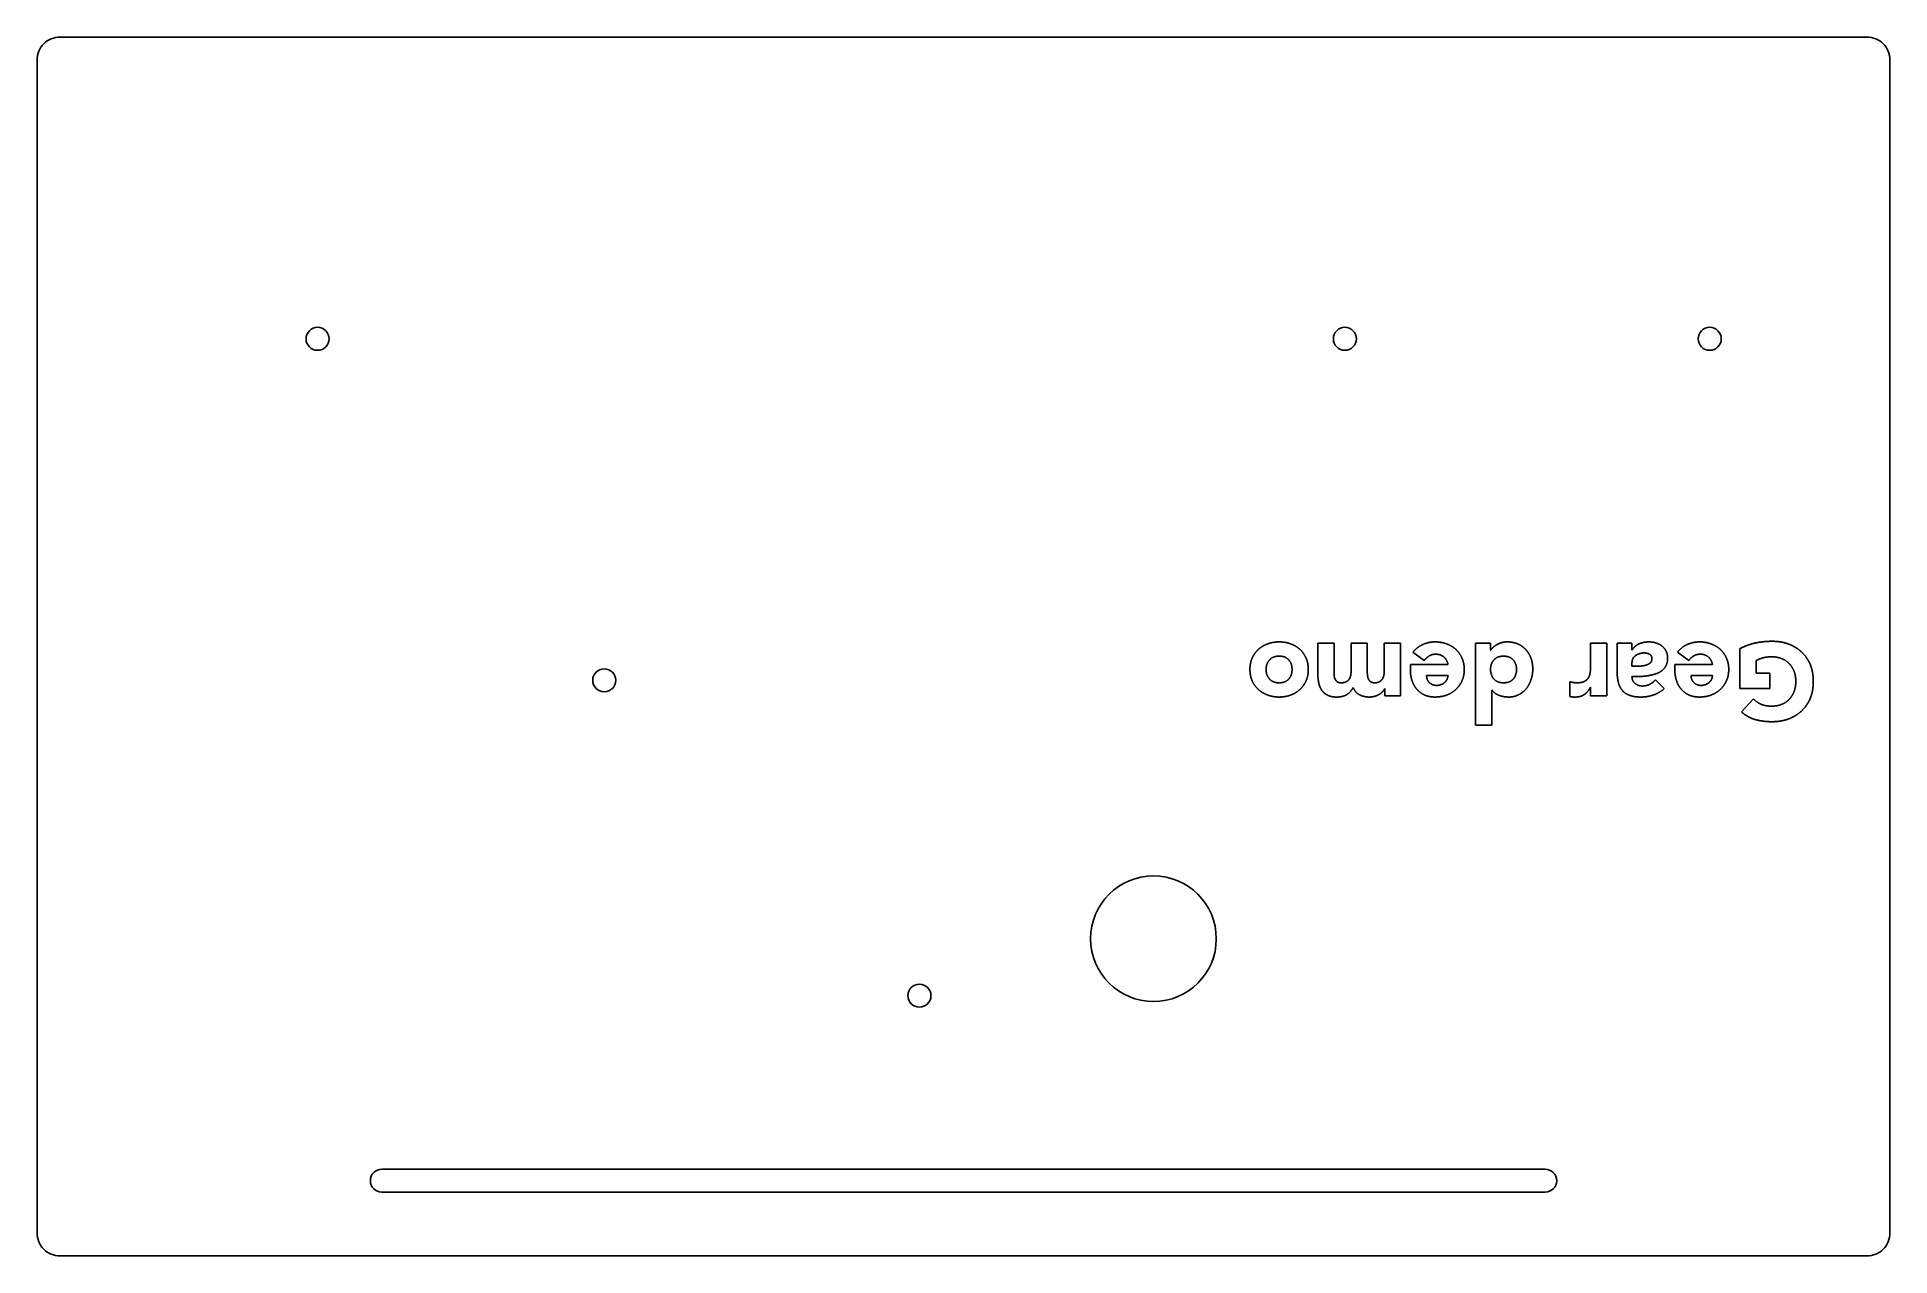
# Model space of a CAD drawing. Header units: millimetres. Extents: x -237 to 4, y -15 to 144.
import ezdxf

# ---------------------------------------------------------------- set-up
doc = ezdxf.new("R2010")
doc.units = ezdxf.units.MM
doc.layers.get('0').update_dxf_attribs({"linetype": 'CONTINUOUS'})

msp = doc.modelspace()

# ---------------------------------------------------------------- linework, layer by layer
for p, q in [((-70.2, 61.01), (-70.2, 65.06)), ((-70.2, 65.06), (-68.09, 65.06)), ((-68.09, 65.06), (-68.09, 61.06)), ((-65.87, 61.43), (-65.87, 65.06)), ((-65.87, 65.06), (-63.75, 65.06)), ((-63.75, 65.06), (-63.75, 61.43)), ((-61.53, 61.64), (-61.53, 65.06)), ((-61.53, 65.06), (-59.41, 65.06)), ((-59.41, 65.06), (-59.41, 58.2)), ((-56.32, 62.79), (-57.8, 63.87)), ((-49.61, 65.06), (-47.66, 65.06)), ((-49.61, 54.38), (-49.61, 65.06)), ((-47.66, 65.06), (-47.66, 64.16)), ((-47.66, 64.16), (-47.63, 64.16)), ((-34.6, 62.19), (-34.6, 65.06)), ((-34.6, 65.06), (-32.48, 65.06)), ((-32.48, 65.06), (-32.48, 58.2)), ((-31.15, 61.57), (-31.15, 65.06)), ((-31.15, 65.06), (-29.2, 65.06)), ((-29.2, 65.06), (-29.2, 64.2)), ((-29.2, 64.2), (-29.17, 64.2)), ((-21.8, 62.79), (-23.28, 63.87)), ((-15.12, 59.13), (-15.12, 64.35)), ((-58.13, 61.63), (-58.13, 62.29)), ((-58.13, 62.29), (-53.21, 62.29)), ((-53.21, 60.85), (-56.01, 60.85)), ((-29.2, 62.5), (-29.2, 62.05)), ((-29.2, 62.05), (-28.68, 62.05)), ((-23.61, 61.63), (-23.61, 62.29)), ((-23.61, 62.29), (-18.69, 62.29)), ((-18.69, 60.85), (-21.49, 60.85)), ((-13, 62.79), (-13, 61.16)), ((-13, 61.16), (-11.21, 61.16)), ((-11.21, 61.16), (-11.21, 59.13)), ((-61.45, 59.13), (-61.48, 59.13)), ((-61.45, 58.2), (-61.45, 59.13)), ((-59.41, 58.2), (-61.45, 58.2)), ((-47.46, 58.93), (-47.49, 58.93)), ((-47.49, 58.93), (-47.49, 54.38)), ((-37.31, 58.1), (-37.31, 60.03)), ((-34.6, 59.3), (-34.63, 59.3)), ((-34.6, 58.2), (-34.6, 59.3)), ((-32.48, 58.2), (-34.6, 58.2)), ((-26.12, 60.29), (-24.99, 59.13)), ((-11.21, 59.13), (-15.12, 59.13)), ((-14.91, 56.09), (-13.35, 57.79)), ((-47.49, 54.38), (-49.61, 54.38))]:
    msp.add_line(p, q)
for points in [[(4.47, 141.2, 0.414214), (1.47, 144.2), (-234.38, 144.2, 0.414214), (-237.38, 141.2), (-237.38, -11.94, 0.414214), (-234.38, -14.94), (1.47, -14.94, 0.414214), (4.47, -11.94)], [(-40.53, -6.62, 1), (-40.53, -3.62), (-192.38, -3.62, 1), (-192.38, -6.62)]]:
    msp.add_lwpolyline(points, format="xyb", close=True)
for centre, radius in [((-200.77, 104.8), 1.5), ((-66.68, 104.8), 1.5), ((-19.05, 104.8), 1.5), ((-163.35, 60.22), 1.5), ((-91.66, 26.48), 8.2), ((-122.21, 19.05), 1.5)]:
    msp.add_circle(centre, radius)
for points in [[(-13.09, 65.09), (-12.03, 65.31), (-10.92, 65.31)], [(-10.92, 65.31), (-9.75, 65.31), (-8.76, 64.95)], [(-79.07, 61.63), (-79.07, 62.45), (-78.78, 63.11)], [(-78.78, 63.11), (-78.48, 63.78), (-77.96, 64.26)], [(-77.96, 64.26), (-77.45, 64.72), (-76.74, 64.98)], [(-76.5, 62.89), (-76.96, 62.41), (-76.96, 61.63)], [(-76.74, 64.98), (-76.05, 65.23), (-75.26, 65.23)], [(-75.26, 63.37), (-76.07, 63.37), (-76.5, 62.89)], [(-75.26, 65.23), (-74.47, 65.23), (-73.76, 64.98)], [(-74, 62.89), (-74.46, 63.37), (-75.26, 63.37)], [(-73.57, 61.63), (-73.57, 62.41), (-74, 62.89)], [(-73.76, 64.98), (-73.07, 64.72), (-72.55, 64.26)], [(-72.55, 64.26), (-72.04, 63.78), (-71.74, 63.11)], [(-71.74, 63.11), (-71.45, 62.45), (-71.45, 61.63)], [(-57.8, 63.87), (-57.29, 64.52), (-56.52, 64.88)], [(-56.52, 64.88), (-55.74, 65.23), (-54.91, 65.23)], [(-55.68, 63.39), (-56.05, 63.15), (-56.32, 62.79)], [(-54.81, 63.62), (-55.33, 63.62), (-55.68, 63.39)], [(-54.91, 65.23), (-54.12, 65.23), (-53.41, 64.98)], [(-53.76, 63.27), (-54.19, 63.62), (-54.81, 63.62)], [(-53.21, 62.29), (-53.34, 62.9), (-53.76, 63.27)], [(-53.41, 64.98), (-52.72, 64.72), (-52.2, 64.26)], [(-52.2, 64.26), (-51.69, 63.78), (-51.39, 63.11)], [(-51.39, 63.11), (-51.09, 62.45), (-51.09, 61.63)], [(-47.21, 62.89), (-47.66, 62.41), (-47.66, 61.63)], [(-47.63, 64.16), (-47.51, 64.34), (-47.29, 64.54)], [(-47.29, 64.54), (-47.1, 64.72), (-46.81, 64.88)], [(-45.97, 63.37), (-46.77, 63.37), (-47.21, 62.89)], [(-46.81, 64.88), (-46.55, 65.03), (-46.21, 65.13)], [(-46.21, 65.13), (-45.88, 65.23), (-45.53, 65.23)], [(-44.71, 62.89), (-45.16, 63.37), (-45.97, 63.37)], [(-45.53, 65.23), (-44.77, 65.23), (-44.14, 64.98)], [(-44.27, 61.63), (-44.27, 62.41), (-44.71, 62.89)], [(-44.14, 64.98), (-43.52, 64.71), (-43.07, 64.24)], [(-43.07, 64.24), (-42.63, 63.76), (-42.39, 63.11)], [(-42.39, 63.11), (-42.15, 62.46), (-42.15, 61.68)], [(-29.06, 63.07), (-29.2, 62.83), (-29.2, 62.5)], [(-29.17, 64.2), (-28.82, 64.75), (-28.23, 64.99)], [(-28.71, 63.46), (-28.93, 63.31), (-29.06, 63.07)], [(-28.18, 63.7), (-28.48, 63.62), (-28.71, 63.46)], [(-28.23, 64.99), (-27.65, 65.23), (-27, 65.23)], [(-27.59, 63.79), (-27.9, 63.79), (-28.18, 63.7)], [(-26.91, 63.61), (-27.24, 63.79), (-27.59, 63.79)], [(-27, 65.23), (-26.52, 65.23), (-26.07, 65.09)], [(-26.59, 63.04), (-26.59, 63.42), (-26.91, 63.61)], [(-26.81, 62.49), (-26.59, 62.69), (-26.59, 63.04)], [(-26.07, 65.09), (-25.63, 64.96), (-25.29, 64.69)], [(-25.29, 64.69), (-24.95, 64.42), (-24.75, 64.03)], [(-24.55, 63.11), (-24.55, 62.52), (-24.77, 62.11)], [(-24.75, 64.03), (-24.55, 63.63), (-24.55, 63.11)], [(-23.28, 63.87), (-22.77, 64.52), (-22, 64.88)], [(-22, 64.88), (-21.22, 65.23), (-20.39, 65.23)], [(-21.16, 63.39), (-21.53, 63.15), (-21.8, 62.79)], [(-20.29, 63.62), (-20.81, 63.62), (-21.16, 63.39)], [(-20.39, 65.23), (-19.6, 65.23), (-18.89, 64.98)], [(-19.24, 63.27), (-19.67, 63.62), (-20.29, 63.62)], [(-18.69, 62.29), (-18.82, 62.9), (-19.24, 63.27)], [(-18.89, 64.98), (-18.2, 64.72), (-17.68, 64.26)], [(-17.68, 64.26), (-17.17, 63.78), (-16.87, 63.11)], [(-16.87, 63.11), (-16.57, 62.45), (-16.57, 61.63)], [(-15.12, 64.35), (-14.14, 64.86), (-13.09, 65.09)], [(-12.17, 63.13), (-12.69, 62.96), (-13, 62.79)], [(-10.92, 63.28), (-11.64, 63.28), (-12.17, 63.13)], [(-9.64, 63.04), (-10.22, 63.28), (-10.92, 63.28)], [(-8.66, 62.38), (-9.07, 62.8), (-9.64, 63.04)], [(-8.76, 64.95), (-7.77, 64.58), (-7.05, 63.9)], [(-7.05, 63.9), (-6.33, 63.21), (-5.92, 62.24)], [(-78.78, 60.15), (-79.07, 60.81), (-79.07, 61.63)], [(-76.96, 61.63), (-76.96, 60.85), (-76.5, 60.37)], [(-74, 60.37), (-73.57, 60.85), (-73.57, 61.63)], [(-71.45, 61.63), (-71.45, 60.81), (-71.74, 60.15)], [(-70.08, 59.85), (-70.2, 60.39), (-70.2, 61.01)], [(-68.09, 61.06), (-68.09, 60.58), (-67.87, 60.24)], [(-66.14, 60.34), (-66, 60.55), (-65.92, 60.84)], [(-65.92, 60.84), (-65.87, 61.12), (-65.87, 61.43)], [(-63.75, 61.43), (-63.75, 61.25), (-63.74, 60.98)], [(-63.74, 60.98), (-63.72, 60.71), (-63.64, 60.47)], [(-63.64, 60.47), (-63.55, 60.23), (-63.35, 60.06)], [(-61.74, 60.44), (-61.62, 60.68), (-61.57, 60.99)], [(-61.57, 60.99), (-61.53, 61.3), (-61.53, 61.64)], [(-57.9, 60.15), (-58.13, 60.81), (-58.13, 61.63)], [(-56.01, 60.85), (-56.02, 60.31), (-55.66, 59.93)], [(-53.33, 60.37), (-53.23, 60.6), (-53.21, 60.85)], [(-51.09, 61.63), (-51.09, 60.81), (-51.39, 60.15)], [(-47.66, 61.63), (-47.66, 60.85), (-47.21, 60.37)], [(-44.71, 60.37), (-44.27, 60.85), (-44.27, 61.63)], [(-42.15, 61.68), (-42.15, 60.96), (-42.37, 60.31)], [(-35.44, 60.06), (-35.09, 60.23), (-34.89, 60.54)], [(-34.89, 60.54), (-34.71, 60.84), (-34.65, 61.26)], [(-34.65, 61.26), (-34.6, 61.68), (-34.6, 62.19)], [(-31.01, 60.06), (-31.15, 60.71), (-31.15, 61.57)], [(-28.24, 60.71), (-28.76, 60.7), (-29.2, 60.7)], [(-29.2, 60.7), (-29.2, 60.13), (-28.79, 59.81)], [(-28.68, 62.05), (-28.44, 62.05), (-28.07, 62.08)], [(-27.21, 60.8), (-27.73, 60.72), (-28.24, 60.71)], [(-28.07, 62.08), (-27.72, 62.09), (-27.38, 62.19)], [(-27.38, 62.19), (-27.05, 62.29), (-26.81, 62.49)], [(-26.22, 61.02), (-26.7, 60.87), (-27.21, 60.8)], [(-25.36, 61.43), (-25.74, 61.16), (-26.22, 61.02)], [(-24.77, 62.11), (-24.99, 61.7), (-25.36, 61.43)], [(-23.38, 60.15), (-23.61, 60.81), (-23.61, 61.63)], [(-21.49, 60.85), (-21.5, 60.31), (-21.14, 59.93)], [(-18.81, 60.37), (-18.71, 60.6), (-18.69, 60.85)], [(-16.57, 61.63), (-16.57, 60.81), (-16.87, 60.15)], [(-8.03, 61.36), (-8.26, 61.94), (-8.66, 62.38)], [(-7.82, 60.06), (-7.82, 60.77), (-8.03, 61.36)], [(-5.92, 62.24), (-5.53, 61.26), (-5.53, 60.06)], [(-77.96, 59.02), (-78.48, 59.48), (-78.78, 60.15)], [(-76.74, 58.28), (-77.45, 58.54), (-77.96, 59.02)], [(-75.26, 58.03), (-76.05, 58.03), (-76.74, 58.28)], [(-76.5, 60.37), (-76.07, 59.89), (-75.26, 59.89)], [(-75.26, 59.89), (-74.46, 59.89), (-74, 60.37)], [(-73.76, 58.28), (-74.47, 58.03), (-75.26, 58.03)], [(-72.55, 59.02), (-73.07, 58.54), (-73.76, 58.28)], [(-71.74, 60.15), (-72.04, 59.48), (-72.55, 59.02)], [(-69.68, 58.9), (-69.96, 59.3), (-70.08, 59.85)], [(-68.93, 58.27), (-69.41, 58.49), (-69.68, 58.9)], [(-67.77, 58.03), (-68.47, 58.03), (-68.93, 58.27)], [(-67.87, 60.24), (-67.68, 59.89), (-67.15, 59.89)], [(-66.49, 58.31), (-67.01, 58.03), (-67.77, 58.03)], [(-67.15, 59.89), (-66.79, 59.89), (-66.53, 60.02)], [(-66.53, 60.02), (-66.29, 60.13), (-66.14, 60.34)], [(-65.6, 59.26), (-65.97, 58.59), (-66.49, 58.31)], [(-64.75, 58.32), (-65.32, 58.62), (-65.6, 59.26)], [(-63.48, 58.03), (-64.2, 58.03), (-64.75, 58.32)], [(-62.77, 58.13), (-63.1, 58.03), (-63.48, 58.03)], [(-63.35, 60.06), (-63.17, 59.89), (-62.8, 59.89)], [(-62.8, 59.89), (-62.39, 59.89), (-62.14, 60.05)], [(-62.2, 58.38), (-62.45, 58.22), (-62.77, 58.13)], [(-61.76, 58.73), (-61.94, 58.54), (-62.2, 58.38)], [(-62.14, 60.05), (-61.89, 60.19), (-61.74, 60.44)], [(-61.48, 59.13), (-61.57, 58.93), (-61.76, 58.73)], [(-57.25, 59.02), (-57.68, 59.48), (-57.9, 60.15)], [(-56.24, 58.28), (-56.84, 58.54), (-57.25, 59.02)], [(-54.91, 58.03), (-55.64, 58.03), (-56.24, 58.28)], [(-55.66, 59.93), (-55.29, 59.55), (-54.71, 59.55)], [(-53.41, 58.28), (-54.12, 58.03), (-54.91, 58.03)], [(-54.71, 59.55), (-54.36, 59.55), (-54.09, 59.67)], [(-54.09, 59.67), (-53.82, 59.78), (-53.62, 59.96)], [(-53.62, 59.96), (-53.44, 60.13), (-53.33, 60.37)], [(-52.2, 59.02), (-52.72, 58.54), (-53.41, 58.28)], [(-51.39, 60.15), (-51.69, 59.48), (-52.2, 59.02)], [(-46.52, 58.24), (-47.1, 58.44), (-47.46, 58.93)], [(-47.21, 60.37), (-46.77, 59.89), (-45.97, 59.89)], [(-45.29, 58.03), (-45.95, 58.03), (-46.52, 58.24)], [(-45.97, 59.89), (-45.16, 59.89), (-44.71, 60.37)], [(-43.98, 58.34), (-44.55, 58.03), (-45.29, 58.03)], [(-42.99, 59.14), (-43.4, 58.63), (-43.98, 58.34)], [(-42.37, 60.31), (-42.59, 59.65), (-42.99, 59.14)], [(-37.31, 60.03), (-37.08, 59.96), (-36.86, 59.93)], [(-36.97, 58.04), (-37.15, 58.05), (-37.31, 58.1)], [(-36.86, 59.93), (-36.64, 59.89), (-36.4, 59.89)], [(-35.43, 58.35), (-35.9, 58.03), (-36.6, 58.03)], [(-36.4, 59.89), (-35.8, 59.89), (-35.44, 60.06)], [(-34.63, 59.3), (-34.96, 58.66), (-35.43, 58.35)], [(-30.5, 58.94), (-30.87, 59.4), (-31.01, 60.06)], [(-29.54, 58.27), (-30.15, 58.49), (-30.5, 58.94)], [(-28.02, 58.03), (-28.95, 58.03), (-29.54, 58.27)], [(-28.79, 59.81), (-28.4, 59.47), (-27.85, 59.47)], [(-26.38, 58.31), (-27.17, 58.03), (-28.02, 58.03)], [(-27.85, 59.47), (-27.32, 59.47), (-26.89, 59.69)], [(-26.89, 59.69), (-26.46, 59.91), (-26.12, 60.29)], [(-24.99, 59.13), (-25.59, 58.58), (-26.38, 58.31)], [(-22.73, 59.02), (-23.16, 59.48), (-23.38, 60.15)], [(-21.72, 58.28), (-22.32, 58.54), (-22.73, 59.02)], [(-20.39, 58.03), (-21.12, 58.03), (-21.72, 58.28)], [(-21.14, 59.93), (-20.77, 59.55), (-20.19, 59.55)], [(-18.89, 58.28), (-19.6, 58.03), (-20.39, 58.03)], [(-20.19, 59.55), (-19.84, 59.55), (-19.57, 59.67)], [(-19.57, 59.67), (-19.3, 59.78), (-19.1, 59.96)], [(-19.1, 59.96), (-18.92, 60.13), (-18.81, 60.37)], [(-17.68, 59.02), (-18.2, 58.54), (-18.89, 58.28)], [(-16.87, 60.15), (-17.17, 59.48), (-17.68, 59.02)], [(-8.66, 57.76), (-8.26, 58.18), (-8.03, 58.78)], [(-8.03, 58.78), (-7.82, 59.37), (-7.82, 60.06)], [(-5.53, 60.06), (-5.53, 58.86), (-5.92, 57.89)], [(-36.6, 58.03), (-36.79, 58.03), (-36.97, 58.04)], [(-13.13, 55.1), (-14.14, 55.39), (-14.91, 56.09)], [(-13.35, 57.79), (-12.9, 57.32), (-12.34, 57.08)], [(-12.34, 57.08), (-11.77, 56.84), (-10.92, 56.84)], [(-10.92, 56.84), (-10.22, 56.84), (-9.64, 57.08)], [(-9.64, 57.08), (-9.07, 57.32), (-8.66, 57.76)], [(-7.05, 56.23), (-7.77, 55.54), (-8.76, 55.17)], [(-5.92, 57.89), (-6.33, 56.91), (-7.05, 56.23)], [(-10.92, 54.81), (-12.13, 54.81), (-13.13, 55.1)], [(-8.76, 55.17), (-9.75, 54.81), (-10.92, 54.81)]]:
    msp.add_open_spline(points, degree=2)

doc.saveas('drawing.dxf')
